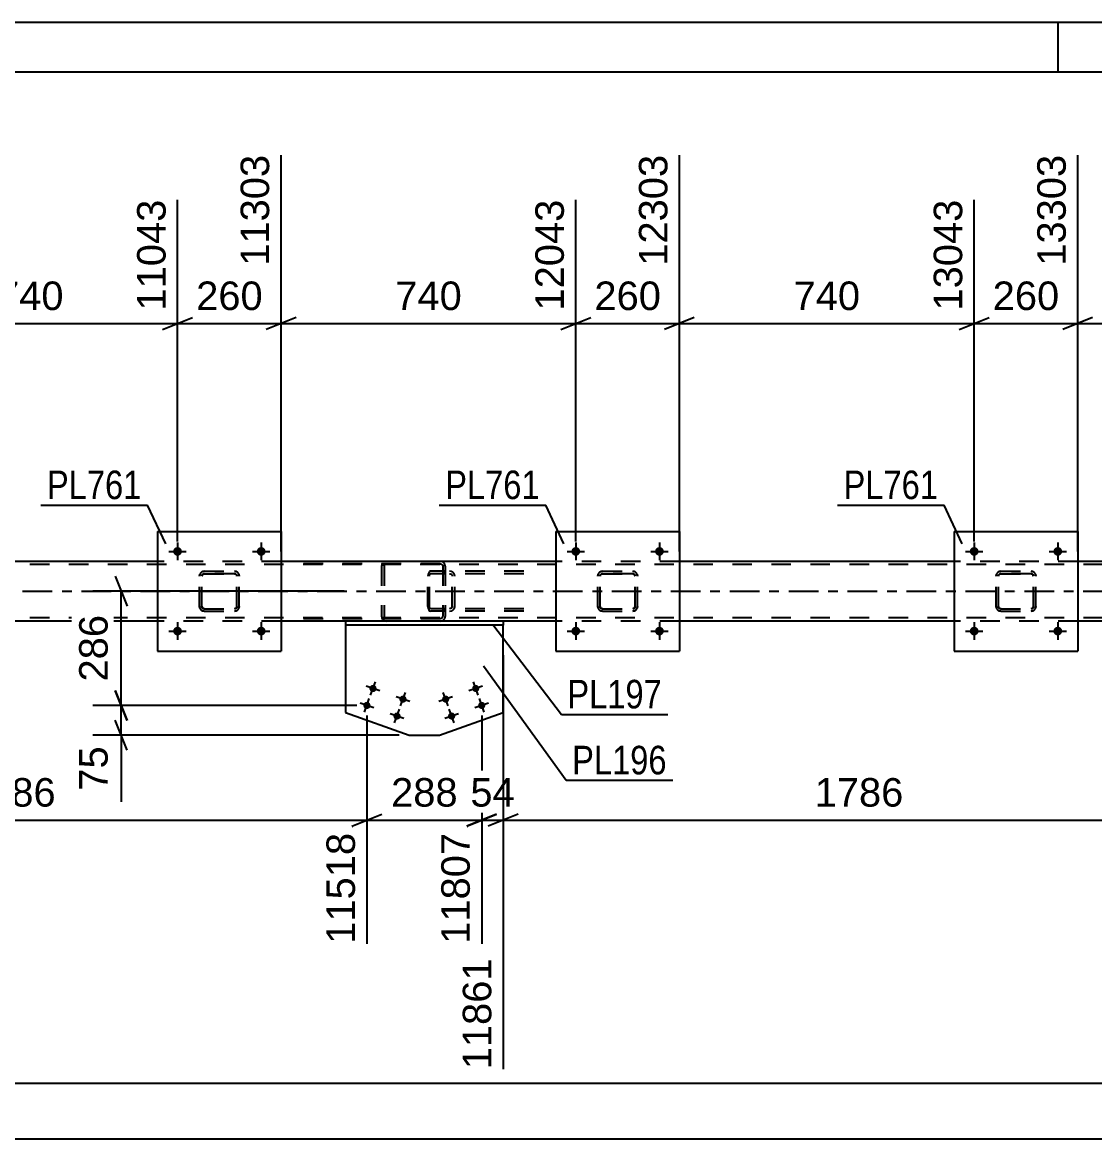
# Model space of a CAD drawing. Header units: millimetres. Extents: x -123 to 718, y -398 to 196.
# Drawn here: x 404.4 to 512.1, y 83.6 to 195.7 of the extents above; entities that cross this region are included whole.
import ezdxf

# ---------------------------------------------------------------- set-up
doc = ezdxf.new("R2010")
doc.units = ezdxf.units.MM
doc.linetypes.add('DXK_LINE_DOT2', pattern=[3.9198, 1.9599, -1.9599])
doc.linetypes.add('DXK_LINE_DOT3', pattern=[5.9187, 2.979, -0.9799, 0.9799, -0.9799])
doc.styles.add('Arial', font='ARIAL.TTF', dxfattribs={"height": 0.2})
doc.styles.add('Arial Narrow', font='ARIALN.TTF', dxfattribs={"height": 0.2})

# ---------------------------------------------------------------- blocks, each defined once
blk = doc.blocks.new('Unknown-318464438-1115')
at = {"color": 5, "linetype": 'Continuous'}
for p, q in [((718.49, 195.71), (-122.51, 195.71)), ((508.49, 190.71), (508.49, 195.71)), ((713.49, 190.71), (-117.51, 190.71))]:
    blk.add_line(p, q, dxfattribs=at)
blk = doc.blocks.new('Part-318464438-5841 - 5772')
at = {"color": 2, "linetype": 'Continuous'}
for p, q in [((452.74, 135.6), (436.89, 135.6)), ((436.89, 135.6), (436.89, 135.2)), ((452.74, 135.6), (452.74, 135.2)), ((452.74, 135.2), (436.89, 135.2))]:
    blk.add_line(p, q, dxfattribs=at)
blk = doc.blocks.new('Part-318464438-5846 - 5772')
at = {"color": 2, "linetype": 'Continuous'}
for p, q in [((436.89, 135.2), (436.89, 126.43)), ((452.74, 126.43), (452.74, 135.2)), ((436.89, 126.43), (443.3, 124.15)), ((446.34, 124.15), (452.74, 126.43)), ((443.3, 124.15), (446.34, 124.15))]:
    blk.add_line(p, q, dxfattribs=at)
at = {"color": 7, "linetype": 'DXK_LINE_DOT2'}
blk.add_line((452.74, 135.2), (436.89, 135.2), dxfattribs=at)
blk = doc.blocks.new('Part-318464438-5964 - 5772')
at = {"color": 7, "linetype": 'DXK_LINE_DOT2'}
for p, q in [((445.2, 140.31), (445.18, 140.12)), ((445.18, 137.08), (445.18, 140.12)), ((445.26, 140.46), (445.2, 140.31)), ((445.35, 140.57), (445.26, 140.46)), ((445.32, 140.12), (445.33, 140.22)), ((445.32, 137.08), (445.32, 140.12)), ((445.33, 140.22), (445.36, 140.29)), ((445.45, 140.6), (445.35, 140.57)), ((445.36, 140.29), (445.4, 140.35)), ((445.4, 140.35), (445.45, 140.36)), ((454.81, 140.6), (445.45, 140.6)), ((454.81, 140.36), (445.45, 140.36)), ((446.92, 140.36), (446.92, 140.6)), ((447.56, 140.57), (447.36, 140.6)), ((447.36, 140.36), (447.46, 140.35)), ((447.46, 140.35), (447.54, 140.29)), ((447.54, 140.29), (447.6, 140.22)), ((447.6, 140.22), (447.61, 140.12)), ((447.61, 137.08), (447.61, 140.12)), ((447.87, 140.12), (447.83, 140.31)), ((447.87, 137.08), (447.87, 140.12)), ((445.18, 137.08), (445.2, 136.9)), ((445.2, 136.9), (445.26, 136.74)), ((445.26, 136.74), (445.35, 136.64)), ((445.33, 136.99), (445.32, 137.08)), ((445.36, 136.91), (445.33, 136.99)), ((445.4, 136.86), (445.36, 136.91)), ((445.45, 136.84), (445.4, 136.86)), ((454.81, 136.84), (445.45, 136.84)), ((446.92, 136.6), (446.92, 136.84)), ((447.46, 136.86), (447.36, 136.84)), ((447.54, 136.91), (447.46, 136.86)), ((447.6, 136.99), (447.54, 136.91)), ((447.61, 137.08), (447.6, 136.99)), ((447.83, 136.9), (447.87, 137.08)), ((445.35, 136.64), (445.45, 136.6)), ((454.81, 136.6), (445.45, 136.6)), ((447.36, 136.6), (447.56, 136.64))]:
    blk.add_line(p, q, dxfattribs=at)
for centre, start, end in [((447.38, 140.11), 23.8951, 68.8487), ((447.38, 137.1), 291.1513, 336.1049)]:
    blk.add_arc(centre, 0.492, start, end, dxfattribs=at)
blk = doc.blocks.new('Bolt-318464438-5835 - 5772')
at = {"linetype": 'Continuous'}
for points in [[(449.64, 128.72, -1), (450.32, 128.96, -1)], [(446.62, 127.65, -1), (447.3, 127.89, -1)], [(450.24, 127.02, -1), (450.92, 127.26, -1)], [(447.22, 125.95, -1), (447.9, 126.19, -1)]]:
    blk.add_hatch(color=1, dxfattribs=at).paths.add_polyline_path(points)
at = {"color": 1, "linetype": 'Continuous'}
for p, q in [((450.66, 129.08), (449.3, 128.6)), ((450.22, 128.16), (449.74, 129.52)), ((447.64, 128.01), (446.28, 127.53)), ((447.2, 127.09), (446.72, 128.45)), ((450.82, 126.47), (450.34, 127.82)), ((447.8, 125.4), (447.32, 126.75)), ((451.26, 127.38), (449.9, 126.9)), ((448.24, 126.31), (446.88, 125.83))]:
    blk.add_line(p, q, dxfattribs=at)
blk = doc.blocks.new('Bolt-318464438-5836 - 5772')
at = {"linetype": 'Continuous'}
for points in [[(439.32, 128.96, -1), (440, 128.72, -1)], [(442.33, 127.89, -1), (443.01, 127.65, -1)], [(438.71, 127.26, -1), (439.39, 127.02, -1)], [(441.73, 126.19, -1), (442.41, 125.95, -1)]]:
    blk.add_hatch(color=1, dxfattribs=at).paths.add_polyline_path(points)
at = {"color": 1, "linetype": 'Continuous'}
for p, q in [((440.33, 128.6), (438.98, 129.08)), ((439.42, 128.16), (439.9, 129.52)), ((438.81, 126.47), (439.29, 127.82)), ((443.35, 127.53), (441.99, 128.01)), ((442.43, 127.09), (442.91, 128.45)), ((439.73, 126.9), (438.38, 127.38)), ((441.83, 125.4), (442.31, 126.75)), ((442.75, 125.83), (441.39, 126.31))]:
    blk.add_line(p, q, dxfattribs=at)
blk = doc.blocks.new('Part-318464438-5974 - 5772')
at = {"color": 2, "linetype": 'Continuous'}
for p, q in [((458.03, 144.6), (458.03, 132.6)), ((458.03, 144.6), (470.43, 144.6)), ((470.43, 144.6), (470.43, 132.6)), ((458.03, 132.6), (470.43, 132.6))]:
    blk.add_line(p, q, dxfattribs=at)
blk = doc.blocks.new('Part-318464438-5916 - 5772')
at = {"color": 7, "linetype": 'DXK_LINE_DOT2'}
for p, q in [((638.43, 141.28), (-21.68, 141.28)), ((430.43, 141.6), (418.03, 141.6)), ((470.43, 141.6), (458.03, 141.6)), ((510.44, 141.6), (498.04, 141.6)), ((638.43, 135.92), (-21.68, 135.92)), ((430.43, 135.6), (418.03, 135.6)), ((452.74, 135.6), (436.89, 135.6)), ((470.43, 135.6), (458.03, 135.6)), ((510.44, 135.6), (498.04, 135.6))]:
    blk.add_line(p, q, dxfattribs=at)
at = {"color": 2, "linetype": 'Continuous'}
for p, q in [((418.03, 141.6), (390.44, 141.6)), ((458.03, 141.6), (430.43, 141.6)), ((498.04, 141.6), (470.43, 141.6)), ((538.03, 141.6), (510.44, 141.6)), ((418.03, 135.6), (390.44, 135.6)), ((436.89, 135.6), (430.43, 135.6)), ((458.03, 135.6), (452.74, 135.6)), ((498.04, 135.6), (470.43, 135.6)), ((522.02, 135.6), (510.44, 135.6))]:
    blk.add_line(p, q, dxfattribs=at)
at = {"color": 7, "linetype": 'DXK_LINE_DOT3'}
blk.add_line((-21.68, 138.6), (638.43, 138.6), dxfattribs=at)
blk = doc.blocks.new('Bolt-318464438-5935 - 5772')
at = {"linetype": 'Continuous'}
for points in [[(420.47, 134.6, -1), (419.59, 134.6, -1)], [(428.87, 134.6, -1), (427.99, 134.6, -1)]]:
    blk.add_hatch(color=1, dxfattribs=at).paths.add_polyline_path(points)
at = {"color": 1, "linetype": 'Continuous'}
for p, q in [((419.15, 134.6), (420.91, 134.6)), ((420.03, 135.48), (420.03, 133.72)), ((427.55, 134.6), (429.31, 134.6)), ((428.43, 135.48), (428.43, 133.72))]:
    blk.add_line(p, q, dxfattribs=at)
blk = doc.blocks.new('Bolt-318464438-5953 - 5772')
at = {"linetype": 'Continuous'}
for points in [[(500.48, 142.6, -1), (499.6, 142.6, -1)], [(508.88, 142.6, -1), (508, 142.6, -1)]]:
    blk.add_hatch(color=1, dxfattribs=at).paths.add_polyline_path(points)
at = {"color": 1, "linetype": 'Continuous'}
for p, q in [((500.04, 143.48), (500.04, 141.72)), ((508.44, 143.48), (508.44, 141.72)), ((499.16, 142.6), (500.92, 142.6)), ((507.56, 142.6), (509.32, 142.6))]:
    blk.add_line(p, q, dxfattribs=at)
blk = doc.blocks.new('Bolt-318464438-5954 - 5772')
at = {"linetype": 'Continuous'}
for points in [[(500.48, 134.6, -1), (499.6, 134.6, -1)], [(508.88, 134.6, -1), (508, 134.6, -1)]]:
    blk.add_hatch(color=1, dxfattribs=at).paths.add_polyline_path(points)
at = {"color": 1, "linetype": 'Continuous'}
for p, q in [((499.16, 134.6), (500.92, 134.6)), ((500.04, 135.48), (500.04, 133.72)), ((507.56, 134.6), (509.32, 134.6)), ((508.44, 135.48), (508.44, 133.72))]:
    blk.add_line(p, q, dxfattribs=at)
blk = doc.blocks.new('Bolt-318464438-5955 - 5772')
at = {"linetype": 'Continuous'}
for points in [[(460.47, 142.6, -1), (459.59, 142.6, -1)], [(468.87, 142.6, -1), (467.99, 142.6, -1)]]:
    blk.add_hatch(color=1, dxfattribs=at).paths.add_polyline_path(points)
at = {"color": 1, "linetype": 'Continuous'}
for p, q in [((460.03, 143.48), (460.03, 141.72)), ((468.43, 143.48), (468.43, 141.72)), ((459.15, 142.6), (460.91, 142.6)), ((467.55, 142.6), (469.31, 142.6))]:
    blk.add_line(p, q, dxfattribs=at)
blk = doc.blocks.new('Bolt-318464438-5956 - 5772')
at = {"linetype": 'Continuous'}
for points in [[(460.47, 134.6, -1), (459.59, 134.6, -1)], [(468.87, 134.6, -1), (467.99, 134.6, -1)]]:
    blk.add_hatch(color=1, dxfattribs=at).paths.add_polyline_path(points)
at = {"color": 1, "linetype": 'Continuous'}
for p, q in [((459.15, 134.6), (460.91, 134.6)), ((460.03, 135.48), (460.03, 133.72)), ((467.55, 134.6), (469.31, 134.6)), ((468.43, 135.48), (468.43, 133.72))]:
    blk.add_line(p, q, dxfattribs=at)
blk = doc.blocks.new('Bolt-318464438-5957 - 5772')
at = {"linetype": 'Continuous'}
for points in [[(420.47, 142.6, -1), (419.59, 142.6, -1)], [(428.87, 142.6, -1), (427.99, 142.6, -1)]]:
    blk.add_hatch(color=1, dxfattribs=at).paths.add_polyline_path(points)
at = {"color": 1, "linetype": 'Continuous'}
for p, q in [((420.03, 143.48), (420.03, 141.72)), ((428.43, 143.48), (428.43, 141.72)), ((419.15, 142.6), (420.91, 142.6)), ((427.55, 142.6), (429.31, 142.6))]:
    blk.add_line(p, q, dxfattribs=at)
blk = doc.blocks.new('Part-318464438-5975 - 5772')
at = {"color": 7, "linetype": 'DXK_LINE_DOT2'}
for p, q in [((502.24, 140.12), (502.27, 140.31)), ((502.27, 140.31), (502.24, 140.12)), ((502.24, 137.08), (502.24, 140.12)), ((502.49, 140.22), (502.48, 140.12)), ((502.48, 140.12), (502.49, 140.21)), ((502.48, 137.08), (502.48, 140.12)), ((502.49, 140.21), (502.55, 140.29)), ((502.55, 140.29), (502.49, 140.22)), ((502.53, 140.57), (502.72, 140.6)), ((502.72, 140.6), (502.53, 140.57)), ((502.62, 140.35), (502.55, 140.29)), ((502.55, 140.29), (502.62, 140.34)), ((502.62, 140.34), (502.72, 140.36)), ((502.72, 140.36), (502.62, 140.35)), ((502.72, 140.6), (505.76, 140.6)), ((502.72, 140.6), (502.72, 140.6)), ((502.72, 140.6), (505.76, 140.6)), ((502.72, 140.36), (505.76, 140.36)), ((502.72, 140.36), (502.72, 140.36)), ((505.76, 140.36), (502.72, 140.36)), ((505.76, 140.6), (505.76, 140.6)), ((505.76, 140.6), (505.94, 140.57)), ((505.94, 140.57), (505.76, 140.6)), ((505.76, 140.36), (505.76, 140.36)), ((505.76, 140.36), (505.85, 140.34)), ((505.85, 140.35), (505.76, 140.36)), ((505.92, 140.29), (505.85, 140.35)), ((505.85, 140.34), (505.92, 140.29)), ((505.92, 140.29), (505.98, 140.21)), ((505.98, 140.22), (505.92, 140.29)), ((506, 140.12), (505.98, 140.22)), ((505.98, 140.21), (506, 140.12)), ((506, 137.08), (506, 140.12)), ((506.2, 140.31), (506.24, 140.12)), ((506.24, 140.12), (506.2, 140.31)), ((506.24, 137.08), (506.24, 140.12)), ((502.27, 136.9), (502.24, 137.08)), ((502.24, 137.08), (502.27, 136.9)), ((502.49, 136.99), (502.48, 137.08)), ((502.48, 137.08), (502.49, 136.99)), ((502.55, 136.91), (502.49, 136.99)), ((502.49, 136.99), (502.55, 136.91)), ((502.62, 136.86), (502.55, 136.91)), ((502.55, 136.91), (502.62, 136.86)), ((502.72, 136.84), (502.62, 136.86)), ((502.62, 136.86), (502.72, 136.84)), ((502.72, 136.84), (505.76, 136.84)), ((502.72, 136.84), (502.72, 136.84)), ((502.72, 136.84), (505.76, 136.84)), ((505.85, 136.86), (505.76, 136.84)), ((505.76, 136.84), (505.85, 136.86)), ((505.76, 136.84), (505.76, 136.84)), ((505.92, 136.91), (505.85, 136.86)), ((505.85, 136.86), (505.92, 136.91)), ((505.98, 136.99), (505.92, 136.91)), ((505.92, 136.91), (505.98, 136.99)), ((506, 137.08), (505.98, 136.99)), ((505.98, 136.99), (506, 137.08)), ((506.24, 137.08), (506.2, 136.9)), ((506.2, 136.9), (506.24, 137.08)), ((502.72, 136.6), (502.53, 136.64)), ((502.53, 136.64), (502.72, 136.6)), ((502.72, 136.6), (505.76, 136.6)), ((502.72, 136.6), (502.72, 136.6)), ((502.72, 136.6), (505.76, 136.6)), ((505.94, 136.64), (505.76, 136.6)), ((505.76, 136.6), (505.94, 136.64)), ((505.76, 136.6), (505.76, 136.6))]:
    blk.add_line(p, q, dxfattribs=at)
at = {"color": 7, "linetype": 'DXK_LINE_DOT3'}
blk.add_line((504.24, 138.6), (504.24, 138.6), dxfattribs=at)
at = {"color": 7, "linetype": 'DXK_LINE_DOT2'}
for centre, start, end in [((502.72, 140.12), 112.5, 157.5), ((502.72, 140.12), 112.5, 157.5), ((505.76, 140.12), 22.5, 67.5), ((505.76, 140.12), 22.5, 67.5), ((502.72, 137.08), 202.5, 247.5), ((502.72, 137.08), 202.5, 247.5), ((505.76, 137.08), 292.5, 337.5), ((505.76, 137.08), 292.5, 337.5)]:
    blk.add_arc(centre, 0.48, start, end, dxfattribs=at)
blk = doc.blocks.new('Part-318464438-5980 - 5772')
at = {"color": 2, "linetype": 'Continuous'}
for p, q in [((498.04, 144.6), (498.04, 132.6)), ((498.04, 144.6), (510.44, 144.6)), ((510.44, 144.6), (510.44, 132.6)), ((498.04, 132.6), (510.44, 132.6))]:
    blk.add_line(p, q, dxfattribs=at)
blk = doc.blocks.new('Part-318464438-6054 - 5772')
at = {"color": 7, "linetype": 'DXK_LINE_DOT2'}
for p, q in [((422.23, 140.12), (422.27, 140.31)), ((422.27, 140.31), (422.23, 140.12)), ((422.23, 137.08), (422.23, 140.12)), ((422.49, 140.22), (422.47, 140.12)), ((422.47, 140.12), (422.49, 140.21)), ((422.47, 137.08), (422.47, 140.12)), ((422.49, 140.21), (422.54, 140.29)), ((422.54, 140.29), (422.49, 140.22)), ((422.53, 140.57), (422.71, 140.6)), ((422.71, 140.6), (422.53, 140.57)), ((422.62, 140.35), (422.54, 140.29)), ((422.54, 140.29), (422.62, 140.34)), ((422.62, 140.34), (422.71, 140.36)), ((422.71, 140.36), (422.62, 140.35)), ((422.71, 140.6), (425.75, 140.6)), ((422.71, 140.6), (422.71, 140.6)), ((422.71, 140.6), (425.75, 140.6)), ((422.71, 140.36), (425.75, 140.36)), ((422.71, 140.36), (422.71, 140.36)), ((425.75, 140.36), (422.71, 140.36)), ((425.75, 140.6), (425.75, 140.6)), ((425.75, 140.6), (425.94, 140.57)), ((425.94, 140.57), (425.75, 140.6)), ((425.75, 140.36), (425.75, 140.36)), ((425.75, 140.36), (425.84, 140.34)), ((425.84, 140.35), (425.75, 140.36)), ((425.92, 140.29), (425.84, 140.35)), ((425.84, 140.34), (425.92, 140.29)), ((425.92, 140.29), (425.97, 140.21)), ((425.97, 140.22), (425.92, 140.29)), ((425.99, 140.12), (425.97, 140.22)), ((425.97, 140.21), (425.99, 140.12)), ((425.99, 137.08), (425.99, 140.12)), ((426.2, 140.31), (426.23, 140.12)), ((426.23, 140.12), (426.2, 140.31)), ((426.23, 137.08), (426.23, 140.12)), ((422.27, 136.9), (422.23, 137.08)), ((422.23, 137.08), (422.27, 136.9)), ((422.49, 136.99), (422.47, 137.08)), ((422.47, 137.08), (422.49, 136.99)), ((422.54, 136.91), (422.49, 136.99)), ((422.49, 136.99), (422.54, 136.91)), ((422.62, 136.86), (422.54, 136.91)), ((422.54, 136.91), (422.62, 136.86)), ((422.71, 136.84), (422.62, 136.86)), ((422.62, 136.86), (422.71, 136.84)), ((422.71, 136.84), (425.75, 136.84)), ((422.71, 136.84), (422.71, 136.84)), ((422.71, 136.84), (425.75, 136.84)), ((425.84, 136.86), (425.75, 136.84)), ((425.75, 136.84), (425.84, 136.86)), ((425.75, 136.84), (425.75, 136.84)), ((425.92, 136.91), (425.84, 136.86)), ((425.84, 136.86), (425.92, 136.91)), ((425.97, 136.99), (425.92, 136.91)), ((425.92, 136.91), (425.97, 136.99)), ((425.99, 137.08), (425.97, 136.99)), ((425.97, 136.99), (425.99, 137.08)), ((426.23, 137.08), (426.2, 136.9)), ((426.2, 136.9), (426.23, 137.08)), ((422.71, 136.6), (422.53, 136.64)), ((422.53, 136.64), (422.71, 136.6)), ((422.71, 136.6), (425.75, 136.6)), ((422.71, 136.6), (422.71, 136.6)), ((422.71, 136.6), (425.75, 136.6)), ((425.94, 136.64), (425.75, 136.6)), ((425.75, 136.6), (425.94, 136.64)), ((425.75, 136.6), (425.75, 136.6))]:
    blk.add_line(p, q, dxfattribs=at)
at = {"color": 7, "linetype": 'DXK_LINE_DOT3'}
blk.add_line((424.23, 138.6), (424.23, 138.6), dxfattribs=at)
at = {"color": 7, "linetype": 'DXK_LINE_DOT2'}
for centre, start, end in [((422.71, 140.12), 112.5, 157.5), ((422.71, 140.12), 112.5, 157.5), ((425.75, 140.12), 22.5, 67.5), ((425.75, 140.12), 22.5, 67.5), ((422.71, 137.08), 202.5, 247.5), ((422.71, 137.08), 202.5, 247.5), ((425.75, 137.08), 292.5, 337.5), ((425.75, 137.08), 292.5, 337.5)]:
    blk.add_arc(centre, 0.48, start, end, dxfattribs=at)
blk = doc.blocks.new('Part-318464438-6059 - 5772')
at = {"color": 2, "linetype": 'Continuous'}
for p, q in [((418.03, 144.6), (418.03, 132.6)), ((418.03, 144.6), (430.43, 144.6)), ((430.43, 144.6), (430.43, 132.6)), ((418.03, 132.6), (430.43, 132.6))]:
    blk.add_line(p, q, dxfattribs=at)
blk = doc.blocks.new('Part-318464438-6060 - 5772')
at = {"color": 7, "linetype": 'DXK_LINE_DOT2'}
for p, q in [((462.23, 140.12), (462.27, 140.31)), ((462.27, 140.31), (462.23, 140.12)), ((462.23, 137.08), (462.23, 140.12)), ((462.49, 140.22), (462.47, 140.12)), ((462.47, 140.12), (462.49, 140.21)), ((462.47, 137.08), (462.47, 140.12)), ((462.49, 140.21), (462.54, 140.29)), ((462.54, 140.29), (462.49, 140.22)), ((462.53, 140.57), (462.71, 140.6)), ((462.71, 140.6), (462.53, 140.57)), ((462.62, 140.35), (462.54, 140.29)), ((462.54, 140.29), (462.62, 140.34)), ((462.62, 140.34), (462.71, 140.36)), ((462.71, 140.36), (462.62, 140.35)), ((462.71, 140.6), (465.75, 140.6)), ((462.71, 140.6), (462.71, 140.6)), ((462.71, 140.6), (465.75, 140.6)), ((462.71, 140.36), (465.75, 140.36)), ((462.71, 140.36), (462.71, 140.36)), ((465.75, 140.36), (462.71, 140.36)), ((465.75, 140.6), (465.75, 140.6)), ((465.75, 140.6), (465.94, 140.57)), ((465.94, 140.57), (465.75, 140.6)), ((465.75, 140.36), (465.75, 140.36)), ((465.75, 140.36), (465.84, 140.34)), ((465.84, 140.35), (465.75, 140.36)), ((465.92, 140.29), (465.84, 140.35)), ((465.84, 140.34), (465.92, 140.29)), ((465.92, 140.29), (465.97, 140.21)), ((465.97, 140.22), (465.92, 140.29)), ((465.99, 140.12), (465.97, 140.22)), ((465.97, 140.21), (465.99, 140.12)), ((465.99, 137.08), (465.99, 140.12)), ((466.2, 140.31), (466.23, 140.12)), ((466.23, 140.12), (466.2, 140.31)), ((466.23, 137.08), (466.23, 140.12)), ((462.27, 136.9), (462.23, 137.08)), ((462.23, 137.08), (462.27, 136.9)), ((462.49, 136.99), (462.47, 137.08)), ((462.47, 137.08), (462.49, 136.99)), ((462.54, 136.91), (462.49, 136.99)), ((462.49, 136.99), (462.54, 136.91)), ((462.62, 136.86), (462.54, 136.91)), ((462.54, 136.91), (462.62, 136.86)), ((462.71, 136.84), (462.62, 136.86)), ((462.62, 136.86), (462.71, 136.84)), ((462.71, 136.84), (465.75, 136.84)), ((462.71, 136.84), (462.71, 136.84)), ((462.71, 136.84), (465.75, 136.84)), ((465.84, 136.86), (465.75, 136.84)), ((465.75, 136.84), (465.84, 136.86)), ((465.75, 136.84), (465.75, 136.84)), ((465.92, 136.91), (465.84, 136.86)), ((465.84, 136.86), (465.92, 136.91)), ((465.97, 136.99), (465.92, 136.91)), ((465.92, 136.91), (465.97, 136.99)), ((465.99, 137.08), (465.97, 136.99)), ((465.97, 136.99), (465.99, 137.08)), ((466.23, 137.08), (466.2, 136.9)), ((466.2, 136.9), (466.23, 137.08)), ((462.71, 136.6), (462.53, 136.64)), ((462.53, 136.64), (462.71, 136.6)), ((462.71, 136.6), (465.75, 136.6)), ((462.71, 136.6), (462.71, 136.6)), ((462.71, 136.6), (465.75, 136.6)), ((465.94, 136.64), (465.75, 136.6)), ((465.75, 136.6), (465.94, 136.64)), ((465.75, 136.6), (465.75, 136.6))]:
    blk.add_line(p, q, dxfattribs=at)
at = {"color": 7, "linetype": 'DXK_LINE_DOT3'}
blk.add_line((464.23, 138.6), (464.23, 138.6), dxfattribs=at)
at = {"color": 7, "linetype": 'DXK_LINE_DOT2'}
for centre, start, end in [((462.71, 140.12), 112.5, 157.5), ((462.71, 140.12), 112.5, 157.5), ((465.75, 140.12), 22.5, 67.5), ((465.75, 140.12), 22.5, 67.5), ((462.71, 137.08), 202.5, 247.5), ((462.71, 137.08), 202.5, 247.5), ((465.75, 137.08), 292.5, 337.5), ((465.75, 137.08), 292.5, 337.5)]:
    blk.add_arc(centre, 0.48, start, end, dxfattribs=at)
blk = doc.blocks.new('Part-318464438-6141 - 5772')
at = {"color": 7, "linetype": 'DXK_LINE_DOT2'}
for p, q in [((446.41, 141.6), (432.5, 141.6)), ((446.41, 141.36), (432.5, 141.36)), ((440.57, 141.28), (440.53, 141.12)), ((440.57, 141.31), (440.57, 141.28)), ((440.79, 141.12), (440.81, 141.22)), ((440.81, 141.22), (440.86, 141.29)), ((441.04, 141.6), (440.85, 141.57)), ((440.86, 141.29), (440.95, 141.35)), ((440.95, 141.35), (441.04, 141.36)), ((446.6, 141.57), (446.41, 141.6)), ((446.41, 141.36), (446.5, 141.35)), ((446.5, 141.35), (446.59, 141.29)), ((446.59, 141.29), (446.64, 141.22)), ((446.64, 141.22), (446.66, 141.12)), ((446.88, 141.28), (446.88, 141.31)), ((446.92, 141.12), (446.88, 141.28)), ((440.53, 141.12), (440.53, 136.08)), ((440.79, 141.12), (440.79, 136.08)), ((446.66, 141.12), (446.66, 136.08)), ((446.92, 141.12), (446.92, 136.08)), ((446.41, 135.84), (432.5, 135.84)), ((446.41, 135.6), (432.5, 135.6)), ((440.53, 136.08), (440.55, 136)), ((440.55, 136), (440.57, 135.9)), ((440.8, 136.02), (440.79, 136.08)), ((440.81, 135.99), (440.8, 136.02)), ((440.86, 135.91), (440.81, 135.99)), ((440.85, 135.64), (441.04, 135.6)), ((440.95, 135.86), (440.86, 135.91)), ((441.04, 135.84), (440.95, 135.86)), ((446.5, 135.86), (446.41, 135.84)), ((446.41, 135.6), (446.6, 135.64)), ((446.59, 135.91), (446.5, 135.86)), ((446.64, 135.99), (446.59, 135.91)), ((446.64, 135.99), (446.65, 136.02)), ((446.65, 136.02), (446.66, 136.08)), ((446.88, 135.9), (446.9, 136)), ((446.9, 136), (446.92, 136.08))]:
    blk.add_line(p, q, dxfattribs=at)
for centre, start, end in [((446.43, 141.1), 24.32, 69.2417), ((441.02, 136.1), 204.32, 249.2417), ((446.43, 136.1), 290.7583, 335.68)]:
    blk.add_arc(centre, 0.496, start, end, dxfattribs=at)
blk = doc.blocks.new('StraightDimension-318464438-6607 - 5772')
at = {"color": 7, "linetype": 'Continuous'}
for p, q in [((430.43, 142.6), (430.43, 182.39)), ((420.03, 143.6), (420.03, 177.89)), ((418.53, 164.88), (421.53, 166.08)), ((431.93, 166.08), (428.93, 164.88)), ((420.03, 165.48), (430.43, 165.48))]:
    blk.add_line(p, q, dxfattribs=at)
at = {"color": 0}
blk.add_wipeout([(429.17, 166.23), (429.17, 170.43), (421.3, 170.43), (421.3, 166.23)], dxfattribs=at)
at = {"color": 3, "style": 'Arial'}
blk.add_text('260', height=2.865, dxfattribs=at).set_placement((421.9, 166.83))
at = {"color": 0, "linetype": 'Continuous'}
blk.add_wipeout([(429.83, 182.99), (425.63, 182.99), (425.63, 170.68), (429.83, 170.68)], dxfattribs=at)
at = {"color": 3, "linetype": 'Continuous', "style": 'Arial'}
blk.add_text('11303', height=2.865, rotation=90.0002, dxfattribs=at).set_placement((429.23, 171.28))
blk = doc.blocks.new('StraightDimension-318464438-6994 - 5772')
at = {"color": 7, "linetype": 'Continuous'}
for p, q in [((413.76, 140.1), (414.96, 137.1)), ((436.75, 138.6), (411.51, 138.6)), ((414.36, 127.14), (414.36, 138.6)), ((414.96, 125.64), (413.76, 128.64)), ((438.05, 127.14), (411.51, 127.14))]:
    blk.add_line(p, q, dxfattribs=at)
at = {"color": 0}
blk.add_wipeout([(413.61, 136.81), (409.41, 136.81), (409.41, 128.94), (413.61, 128.94)], dxfattribs=at)
at = {"color": 3, "style": 'Arial'}
blk.add_text('286', height=2.865, rotation=90.0002, dxfattribs=at).set_placement((413.01, 129.54))
blk = doc.blocks.new('StraightDimension-318464438-7010 - 5772')
at = {"color": 7, "linetype": 'Continuous'}
for p, q in [((413.76, 128.64), (414.96, 125.64)), ((438.05, 127.14), (411.51, 127.14)), ((414.36, 124.15), (414.36, 127.14)), ((414.96, 122.65), (413.76, 125.65)), ((442.3, 124.15), (411.51, 124.15)), ((414.36, 124.15), (414.36, 117.46)), ((414.36, 124.15), (414.36, 117.46))]:
    blk.add_line(p, q, dxfattribs=at)
at = {"color": 0}
blk.add_wipeout([(413.61, 123.63), (409.41, 123.63), (409.41, 117.98), (413.61, 117.98)], dxfattribs=at)
at = {"color": 3, "style": 'Arial'}
blk.add_text('75', height=2.865, rotation=90.0002, dxfattribs=at).set_placement((413.01, 118.58))
blk = doc.blocks.new('StraightDimension-318464438-6702 - 5772')
at = {"color": 7, "linetype": 'Continuous'}
for p, q in [((510.44, 142.6), (510.44, 182.39)), ((540.03, 143.6), (540.03, 177.89)), ((511.94, 166.08), (508.94, 164.88)), ((538.53, 164.88), (541.53, 166.08)), ((510.44, 165.48), (540.03, 165.48))]:
    blk.add_line(p, q, dxfattribs=at)
at = {"color": 0}
blk.add_wipeout([(529.17, 166.23), (529.17, 170.43), (521.3, 170.43), (521.3, 166.23)], dxfattribs=at)
at = {"color": 3, "style": 'Arial'}
blk.add_text('740', height=2.865, dxfattribs=at).set_placement((521.9, 166.83))
at = {"color": 0, "linetype": 'Continuous'}
blk.add_wipeout([(539.43, 178.49), (535.23, 178.49), (535.23, 166.18), (539.43, 166.18)], dxfattribs=at)
at = {"color": 3, "linetype": 'Continuous', "style": 'Arial'}
blk.add_text('14043', height=2.865, rotation=90.0002, dxfattribs=at).set_placement((538.83, 166.78))
blk = doc.blocks.new('StraightDimension-318464438-7108 - 5772')
at = {"color": 7, "linetype": 'Continuous'}
blk.add_line((-21.68, 89.21), (650.53, 89.21), dxfattribs=at)
blk = doc.blocks.new('StraightDimension-318464438-7147 - 5772')
at = {"color": 7, "linetype": 'Continuous'}
blk.add_line((-22.48, 83.64), (651.33, 83.64), dxfattribs=at)
blk = doc.blocks.new('StraightDimension-318464438-7303 - 5772')
at = {"color": 7, "linetype": 'Continuous'}
for p, q in [((367.61, 132.78), (367.61, 95.24)), ((439.05, 126.14), (439.05, 103.21)), ((369.11, 116.23), (366.11, 115.03)), ((367.61, 115.63), (439.05, 115.63)), ((437.55, 115.03), (440.55, 116.23))]:
    blk.add_line(p, q, dxfattribs=at)
at = {"color": 0}
blk.add_wipeout([(408.38, 116.38), (408.38, 120.58), (398.28, 120.58), (398.28, 116.38)], dxfattribs=at)
at = {"color": 3, "style": 'Arial'}
blk.add_text('1786', height=2.865, dxfattribs=at).set_placement((398.88, 116.98))
at = {"color": 0, "linetype": 'Continuous'}
blk.add_wipeout([(438.45, 114.93), (434.25, 114.93), (434.25, 102.61), (438.45, 102.61)], dxfattribs=at)
at = {"color": 3, "linetype": 'Continuous', "style": 'Arial'}
blk.add_text('11518', height=2.865, rotation=90.0002, dxfattribs=at).set_placement((437.85, 103.21))
blk = doc.blocks.new('StraightDimension-318464438-6588 - 5772')
at = {"color": 7, "linetype": 'Continuous'}
for p, q in [((390.44, 142.6), (390.44, 182.39)), ((420.03, 143.6), (420.03, 177.89)), ((391.94, 166.08), (388.94, 164.88)), ((418.53, 164.88), (421.53, 166.08)), ((390.44, 165.48), (420.03, 165.48))]:
    blk.add_line(p, q, dxfattribs=at)
at = {"color": 0}
blk.add_wipeout([(409.17, 166.23), (409.17, 170.43), (401.3, 170.43), (401.3, 166.23)], dxfattribs=at)
at = {"color": 3, "style": 'Arial'}
blk.add_text('740', height=2.865, dxfattribs=at).set_placement((401.9, 166.83))
at = {"color": 0, "linetype": 'Continuous'}
blk.add_wipeout([(419.43, 178.49), (415.23, 178.49), (415.23, 166.18), (419.43, 166.18)], dxfattribs=at)
at = {"color": 3, "linetype": 'Continuous', "style": 'Arial'}
blk.add_text('11043', height=2.865, rotation=90.0002, dxfattribs=at).set_placement((418.83, 166.78))
blk = doc.blocks.new('StraightDimension-318464438-6626 - 5772')
at = {"color": 7, "linetype": 'Continuous'}
for p, q in [((430.43, 142.6), (430.43, 182.39)), ((460.03, 143.6), (460.03, 177.89)), ((431.93, 166.08), (428.93, 164.88)), ((458.53, 164.88), (461.53, 166.08)), ((430.43, 165.48), (460.03, 165.48))]:
    blk.add_line(p, q, dxfattribs=at)
at = {"color": 0}
blk.add_wipeout([(449.17, 166.23), (449.17, 170.43), (441.3, 170.43), (441.3, 166.23)], dxfattribs=at)
at = {"color": 3, "style": 'Arial'}
blk.add_text('740', height=2.865, dxfattribs=at).set_placement((441.9, 166.83))
at = {"color": 0, "linetype": 'Continuous'}
blk.add_wipeout([(459.43, 178.49), (455.23, 178.49), (455.23, 166.18), (459.43, 166.18)], dxfattribs=at)
at = {"color": 3, "linetype": 'Continuous', "style": 'Arial'}
blk.add_text('12043', height=2.865, rotation=90.0002, dxfattribs=at).set_placement((458.83, 166.78))
blk = doc.blocks.new('StraightDimension-318464438-6645 - 5772')
at = {"color": 7, "linetype": 'Continuous'}
for p, q in [((470.43, 142.6), (470.43, 182.39)), ((460.03, 143.6), (460.03, 177.89)), ((458.53, 164.88), (461.53, 166.08)), ((471.93, 166.08), (468.93, 164.88)), ((460.03, 165.48), (470.43, 165.48))]:
    blk.add_line(p, q, dxfattribs=at)
at = {"color": 0}
blk.add_wipeout([(469.17, 166.23), (469.17, 170.43), (461.3, 170.43), (461.3, 166.23)], dxfattribs=at)
at = {"color": 3, "style": 'Arial'}
blk.add_text('260', height=2.865, dxfattribs=at).set_placement((461.9, 166.83))
at = {"color": 0, "linetype": 'Continuous'}
blk.add_wipeout([(469.83, 182.99), (465.63, 182.99), (465.63, 170.68), (469.83, 170.68)], dxfattribs=at)
at = {"color": 3, "linetype": 'Continuous', "style": 'Arial'}
blk.add_text('12303', height=2.865, rotation=90.0002, dxfattribs=at).set_placement((469.23, 171.28))
blk = doc.blocks.new('StraightDimension-318464438-6664 - 5772')
at = {"color": 7, "linetype": 'Continuous'}
for p, q in [((470.43, 142.6), (470.43, 182.39)), ((500.04, 143.6), (500.04, 177.89)), ((471.93, 166.08), (468.93, 164.88)), ((498.54, 164.88), (501.54, 166.08)), ((470.43, 165.48), (500.04, 165.48))]:
    blk.add_line(p, q, dxfattribs=at)
at = {"color": 0}
blk.add_wipeout([(489.17, 166.23), (489.17, 170.43), (481.3, 170.43), (481.3, 166.23)], dxfattribs=at)
at = {"color": 3, "style": 'Arial'}
blk.add_text('740', height=2.865, dxfattribs=at).set_placement((481.9, 166.83))
at = {"color": 0, "linetype": 'Continuous'}
blk.add_wipeout([(499.43, 178.49), (495.23, 178.49), (495.23, 166.18), (499.43, 166.18)], dxfattribs=at)
at = {"color": 3, "linetype": 'Continuous', "style": 'Arial'}
blk.add_text('13043', height=2.865, rotation=90.0002, dxfattribs=at).set_placement((498.84, 166.78))
blk = doc.blocks.new('StraightDimension-318464438-6683 - 5772')
at = {"color": 7, "linetype": 'Continuous'}
for p, q in [((510.44, 142.6), (510.44, 182.39)), ((500.04, 143.6), (500.04, 177.89)), ((498.54, 164.88), (501.54, 166.08)), ((511.94, 166.08), (508.94, 164.88)), ((500.04, 165.48), (510.44, 165.48))]:
    blk.add_line(p, q, dxfattribs=at)
at = {"color": 0}
blk.add_wipeout([(509.17, 166.23), (509.17, 170.43), (501.3, 170.43), (501.3, 166.23)], dxfattribs=at)
at = {"color": 3, "style": 'Arial'}
blk.add_text('260', height=2.865, dxfattribs=at).set_placement((501.9, 166.83))
at = {"color": 0, "linetype": 'Continuous'}
blk.add_wipeout([(509.83, 182.99), (505.63, 182.99), (505.63, 170.68), (509.83, 170.68)], dxfattribs=at)
at = {"color": 3, "linetype": 'Continuous', "style": 'Arial'}
blk.add_text('13303', height=2.865, rotation=90.0002, dxfattribs=at).set_placement((509.24, 171.28))
blk = doc.blocks.new('StraightDimension-318464438-7285 - 5772')
at = {"color": 7, "linetype": 'Continuous'}
for p, q in [((439.05, 126.14), (439.05, 103.21)), ((450.58, 126.14), (450.58, 103.21)), ((437.55, 115.03), (440.55, 116.23)), ((439.05, 115.63), (450.58, 115.63)), ((452.08, 116.23), (449.08, 115.03))]:
    blk.add_line(p, q, dxfattribs=at)
at = {"color": 0}
blk.add_wipeout([(448.75, 116.38), (448.75, 120.58), (440.88, 120.58), (440.88, 116.38)], dxfattribs=at)
at = {"color": 0, "linetype": 'Continuous'}
blk.add_wipeout([(449.98, 114.93), (445.78, 114.93), (445.78, 102.61), (449.98, 102.61)], dxfattribs=at)
at = {"color": 3, "style": 'Arial'}
blk.add_text('288', height=2.865, dxfattribs=at).set_placement((441.48, 116.98))
at = {"color": 3, "linetype": 'Continuous', "style": 'Arial'}
blk.add_text('11807', height=2.865, rotation=90.0002, dxfattribs=at).set_placement((449.38, 103.21))
blk = doc.blocks.new('StraightDimension-318464438-7321 - 5772')
at = {"color": 7, "linetype": 'Continuous'}
for p, q in [((452.74, 132.17), (452.74, 90.61)), ((450.58, 126.14), (450.58, 103.21)), ((449.08, 115.03), (452.08, 116.23)), ((450.58, 115.63), (452.74, 115.63)), ((454.24, 116.23), (451.24, 115.03))]:
    blk.add_line(p, q, dxfattribs=at)
at = {"color": 0, "linetype": 'Continuous'}
blk.add_wipeout([(452.14, 102.33), (447.94, 102.33), (447.94, 90.01), (452.14, 90.01)], dxfattribs=at)
at = {"color": 3, "linetype": 'Continuous', "style": 'Arial'}
blk.add_text('11861', height=2.865, rotation=90.0002, dxfattribs=at).set_placement((451.54, 90.61))
at = {"color": 0}
blk.add_wipeout([(454.49, 116.38), (454.49, 120.58), (448.84, 120.58), (448.84, 116.38)], dxfattribs=at)
at = {"color": 3, "style": 'Arial'}
blk.add_text('54', height=2.865, dxfattribs=at).set_placement((449.44, 116.98))
blk = doc.blocks.new('StraightDimension-318464438-7348 - 5772')
at = {"color": 7, "linetype": 'Continuous'}
for p, q in [((452.74, 132.17), (452.74, 90.61)), ((524.19, 126.14), (524.19, 103.21)), ((454.24, 116.23), (451.24, 115.03)), ((452.74, 115.63), (524.19, 115.63)), ((522.69, 115.03), (525.69, 116.23))]:
    blk.add_line(p, q, dxfattribs=at)
at = {"color": 0}
blk.add_wipeout([(493.51, 116.38), (493.51, 120.58), (483.42, 120.58), (483.42, 116.38)], dxfattribs=at)
at = {"color": 3, "style": 'Arial'}
blk.add_text('1786', height=2.865, dxfattribs=at).set_placement((484.02, 116.98))
at = {"color": 0, "linetype": 'Continuous'}
blk.add_wipeout([(523.59, 114.93), (519.39, 114.93), (519.39, 102.61), (523.59, 102.61)], dxfattribs=at)
at = {"color": 3, "linetype": 'Continuous', "style": 'Arial'}
blk.add_text('13647', height=2.865, rotation=90.0002, dxfattribs=at).set_placement((522.99, 103.21))
blk = doc.blocks.new('Mark-318464438-5842 - 5772')
at = {"color": 30, "linetype": 'Continuous'}
for p, q in [((450.77, 131.12), (459.06, 119.62)), ((459.06, 119.62), (469.77, 119.62))]:
    blk.add_line(p, q, dxfattribs=at)
at = {"color": 0}
blk.add_wipeout([(469.17, 120.22), (469.17, 123.22), (459.66, 123.22), (459.66, 120.22)], dxfattribs=at)
blk.add_wipeout([(469.17, 120.22), (469.17, 123.22), (459.66, 123.22), (459.66, 120.22)], dxfattribs=at)
at = {"color": 3, "style": 'Arial Narrow'}
blk.add_text('PL196', height=2.863, dxfattribs=at).set_placement((459.66, 120.22))
blk = doc.blocks.new('Mark-318464438-5837 - 5772')
at = {"color": 30, "linetype": 'Continuous'}
for p, q in [((451.71, 135.25), (458.58, 126.24)), ((458.58, 126.24), (469.28, 126.24))]:
    blk.add_line(p, q, dxfattribs=at)
at = {"color": 0}
blk.add_wipeout([(468.68, 126.84), (468.68, 129.84), (459.18, 129.84), (459.18, 126.84)], dxfattribs=at)
blk.add_wipeout([(468.68, 126.84), (468.68, 129.84), (459.18, 129.84), (459.18, 126.84)], dxfattribs=at)
at = {"color": 3, "style": 'Arial Narrow'}
blk.add_text('PL197', height=2.863, dxfattribs=at).set_placement((459.18, 126.84))
blk = doc.blocks.new('Mark-318464438-5970 - 5772')
at = {"color": 30, "linetype": 'Continuous'}
for p in [(446.31, 147.25), (458.84, 143.35)]:
    blk.add_line(p, (457.02, 147.25), dxfattribs=at)
at = {"color": 0}
blk.add_wipeout([(456.42, 147.85), (456.42, 150.85), (446.91, 150.85), (446.91, 147.85)], dxfattribs=at)
blk.add_wipeout([(456.42, 147.85), (456.42, 150.85), (446.91, 150.85), (446.91, 147.85)], dxfattribs=at)
at = {"color": 3, "style": 'Arial Narrow'}
blk.add_text('PL761', height=2.863, dxfattribs=at).set_placement((446.91, 147.85))
blk = doc.blocks.new('Mark-318464438-5976 - 5772')
at = {"color": 30, "linetype": 'Continuous'}
for p in [(486.32, 147.25), (498.85, 143.35)]:
    blk.add_line(p, (497.02, 147.25), dxfattribs=at)
at = {"color": 0}
blk.add_wipeout([(496.42, 147.85), (496.42, 150.85), (486.92, 150.85), (486.92, 147.85)], dxfattribs=at)
blk.add_wipeout([(496.42, 147.85), (496.42, 150.85), (486.92, 150.85), (486.92, 147.85)], dxfattribs=at)
at = {"color": 3, "style": 'Arial Narrow'}
blk.add_text('PL761', height=2.863, dxfattribs=at).set_placement((486.92, 147.85))
blk = doc.blocks.new('Mark-318464438-6055 - 5772')
at = {"color": 30, "linetype": 'Continuous'}
for p in [(406.31, 147.25), (418.84, 143.35)]:
    blk.add_line(p, (417.02, 147.25), dxfattribs=at)
at = {"color": 0}
blk.add_wipeout([(416.42, 147.85), (416.42, 150.85), (406.91, 150.85), (406.91, 147.85)], dxfattribs=at)
blk.add_wipeout([(416.42, 147.85), (416.42, 150.85), (406.91, 150.85), (406.91, 147.85)], dxfattribs=at)
at = {"color": 3, "style": 'Arial Narrow'}
blk.add_text('PL761', height=2.863, dxfattribs=at).set_placement((406.91, 147.85))

msp = doc.modelspace()

# ---------------------------------------------------------------- block references
for name in ['Unknown-318464438-1115', 'Part-318464438-6059 - 5772', 'Part-318464438-5974 - 5772', 'Part-318464438-5980 - 5772', 'Bolt-318464438-5957 - 5772', 'Bolt-318464438-5955 - 5772', 'Bolt-318464438-5953 - 5772', 'Part-318464438-5916 - 5772', 'Part-318464438-6141 - 5772', 'Part-318464438-6054 - 5772', 'Part-318464438-5964 - 5772', 'Part-318464438-6060 - 5772', 'Part-318464438-5975 - 5772', 'Part-318464438-5841 - 5772', 'Bolt-318464438-5935 - 5772', 'Part-318464438-5846 - 5772', 'Bolt-318464438-5956 - 5772', 'Bolt-318464438-5954 - 5772', 'Bolt-318464438-5836 - 5772', 'Bolt-318464438-5835 - 5772']:
    msp.add_blockref(name, (0, 0))

# ---------------------------------------------------------------- next in the draw order: block references
for name in ['StraightDimension-318464438-6607 - 5772', 'StraightDimension-318464438-6702 - 5772', 'StraightDimension-318464438-6994 - 5772']:
    msp.add_blockref(name, (0, 0))

# ---------------------------------------------------------------- next in the draw order: block references
for name in ['StraightDimension-318464438-6588 - 5772', 'StraightDimension-318464438-6626 - 5772', 'StraightDimension-318464438-7010 - 5772']:
    msp.add_blockref(name, (0, 0))

# ---------------------------------------------------------------- next in the draw order: block references
for name in ['StraightDimension-318464438-6645 - 5772', 'Mark-318464438-6055 - 5772', 'StraightDimension-318464438-7108 - 5772']:
    msp.add_blockref(name, (0, 0))

# ---------------------------------------------------------------- next in the draw order: block references
for name in ['StraightDimension-318464438-6664 - 5772', 'Mark-318464438-5970 - 5772', 'StraightDimension-318464438-7147 - 5772']:
    msp.add_blockref(name, (0, 0))

# ---------------------------------------------------------------- next in the draw order: block references
for name in ['StraightDimension-318464438-6683 - 5772', 'StraightDimension-318464438-7303 - 5772']:
    msp.add_blockref(name, (0, 0))

# ---------------------------------------------------------------- next in the draw order: block references
for name in ['Mark-318464438-5976 - 5772', 'StraightDimension-318464438-7285 - 5772']:
    msp.add_blockref(name, (0, 0))

# ---------------------------------------------------------------- next in the draw order: block references
msp.add_blockref('StraightDimension-318464438-7321 - 5772', (0, 0))

# ---------------------------------------------------------------- next in the draw order: block references
msp.add_blockref('StraightDimension-318464438-7348 - 5772', (0, 0))

# ---------------------------------------------------------------- next in the draw order: block references
msp.add_blockref('Mark-318464438-5842 - 5772', (0, 0))

# ---------------------------------------------------------------- next in the draw order: block references
msp.add_blockref('Mark-318464438-5837 - 5772', (0, 0))

doc.saveas('drawing.dxf')
